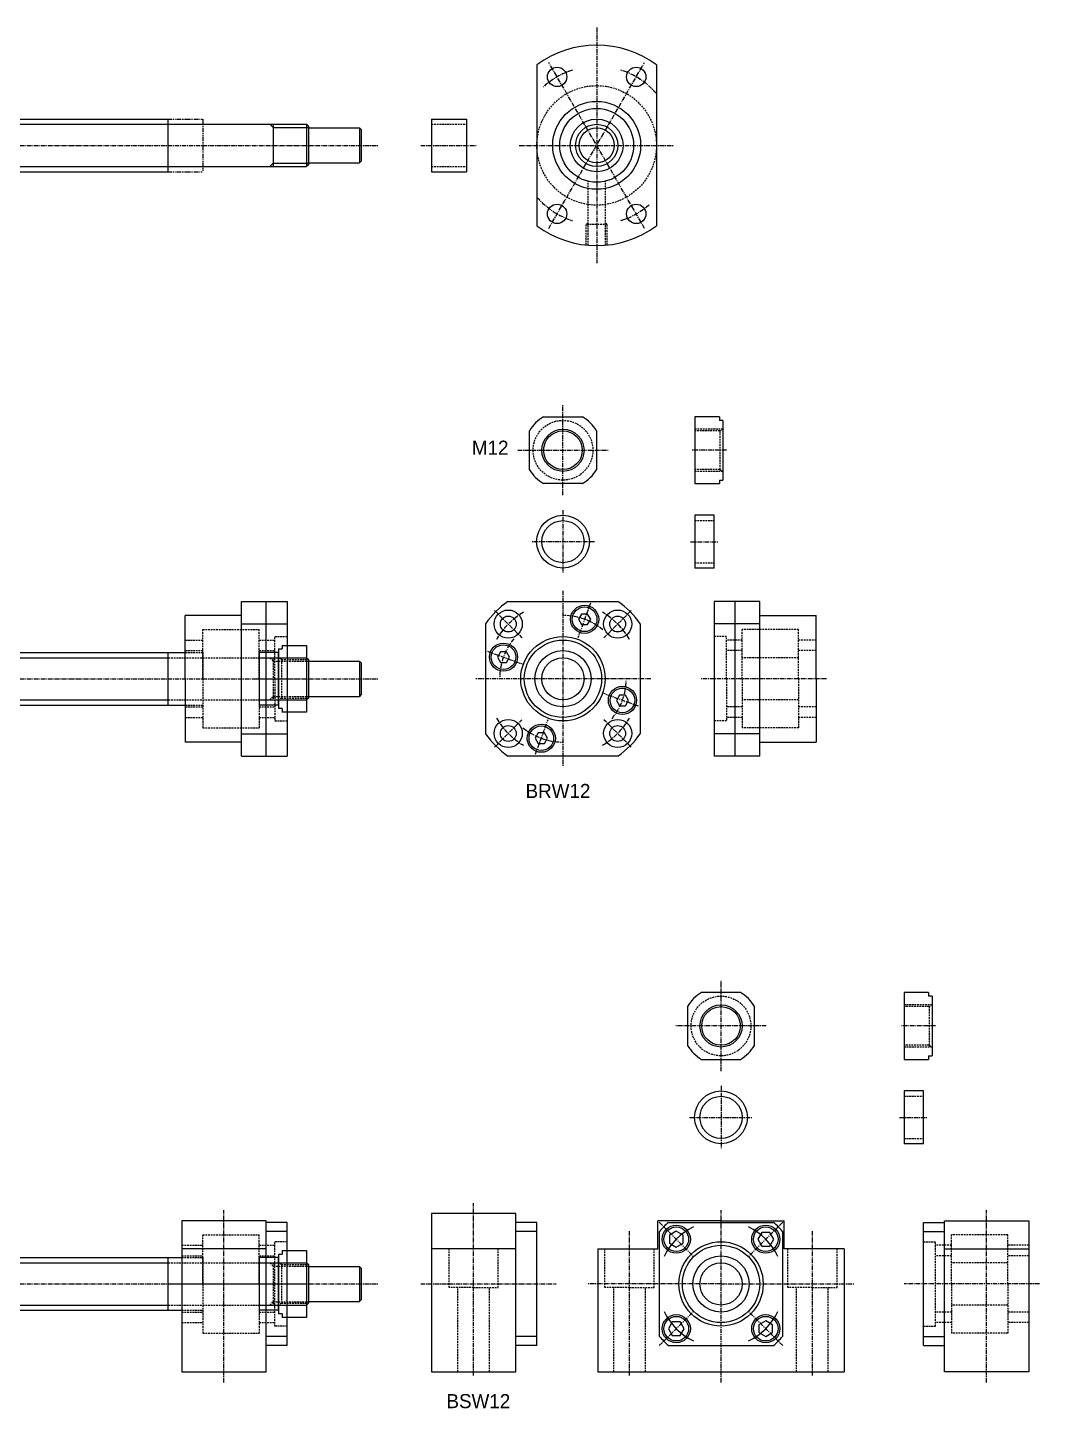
# Model space of a CAD drawing. Extents: x -133 to 443, y -316 to 82.
# Drawn here: x 155.1 to 442.9, y -311.1 to 81.6 of the extents above; entities that cross this region are included whole.
import ezdxf

# ---------------------------------------------------------------- set-up
doc = ezdxf.new("R2010")
doc.units = 0
for name, pattern in [('CENTER', [2, 1.25, -0.25, 0.25, -0.25]), ('DASHED', [0.75, 0.5, -0.25]), ('PHANTOM', [2.5, 1.25, -0.25, 0.25, -0.25, 0.25, -0.25])]:
    doc.linetypes.add(name, pattern=pattern)
doc.layers.get('0').update_dxf_attribs({"linetype": 'CONTINUOUS'})
doc.layers.add('CENTER', color=1, linetype='CENTER')

# ---------------------------------------------------------------- blocks, each defined once
blk = doc.blocks.new('BSSR1510')
at = {"color": 7, "linetype": 'CONTINUOUS'}
for p, q in [((-10, 28.5), (-10, -28.5)), ((0, 28.5), (-10, 28.5)), ((0, 28.5), (0, -28.5)), ((0, 22.87), (-10, 22.87)), ((-52, 16.5), (-51.5, 17)), ((-52, 16.5), (-52, -16.5)), ((-51.5, 17), (-10, 17)), ((-51.5, 17), (-51.5, -17)), ((-121, 4.5), (-120.5, 5)), ((-121, 4.5), (-121, -4.5)), ((-120.5, 5), (-120.5, -5)), ((-120.5, 5), (-118.15, 5)), ((-118.15, 5), (-118.15, -5)), ((-118.15, 4.8), (-117, 4.8)), ((-117, 5), (-117, -5)), ((-117, 5), (-109.2, 5)), ((-109, 7), (-108.5, 7.5)), ((-109, 7), (-109, -7)), ((-52, 7.5), (-108.5, 7.5)), ((-108.5, 7.5), (-108.5, -7.5)), ((0, 7.5), (54, 7.5)), ((54, 7.5), (54, -7.5)), ((54.2, 6), (93.5, 6)), ((84, 6), (84, -6)), ((93.5, 6), (93.5, -6)), ((93.5, 6), (94, 5.5)), ((94, 5.5), (94, -5.5)), ((94, 5), (108.5, 5)), ((108.5, 5), (108.5, -5)), ((108.5, 5), (109, 4.5)), ((109, 4.5), (109, -4.5)), ((-109, 3.6), (-109, 3.6)), ((-109, 0), (-109, 0)), ((-121, -4.5), (-120.5, -5)), ((-120.5, -5), (-118.15, -5)), ((-118.15, -4.8), (-117, -4.8)), ((-117, -5), (-109.2, -5)), ((-109, -7), (-108.5, -7.5)), ((-52, -7.5), (-108.5, -7.5)), ((0, -7.5), (54, -7.5)), ((54.2, -6), (93.5, -6)), ((94, -5.5), (93.5, -6)), ((94, -5), (108.5, -5)), ((109, -4.5), (108.5, -5)), ((-51.5, -17), (-52, -16.5)), ((-51.5, -17), (-10, -17)), ((0, -22.87), (-10, -22.87)), ((0, -28.5), (-10, -28.5))]:
    blk.add_line(p, q, dxfattribs=at)
at = {"color": 3, "linetype": 'DASHED'}
for p, q in [((0, 22.24), (-10, 22.24)), ((0, 16.74), (-10, 16.74)), ((-47, 12.5), (-52, 12.5)), ((-47, 12.5), (-47, -12.5)), ((-5, 12.5), (-5, -12.5)), ((-5, 12.5), (0, 12.5)), ((-10, 10.5), (-5, 10.5)), ((-10, -10.5), (-5, -10.5)), ((-7.46, -28.5), (-7.46, -10.5)), ((-47, -12.5), (-52, -12.5)), ((-5, -12.5), (0, -12.5)), ((-2.54, -28.5), (-2.54, -12.5)), ((-8, -22.5), (-7.46, -21.96)), ((-2, -22.5), (-8, -22.5)), ((-8, -28.5), (-8, -22.5)), ((-2, -22.5), (-2.54, -21.96)), ((-2, -28.5), (-2, -22.5))]:
    blk.add_line(p, q, dxfattribs=at)
at = {"color": 3, "linetype": 'CONTINUOUS'}
for p, q in [((-52, 6), (-109, 6)), ((0, 6), (54, 6)), ((83.05, 6), (84, 5.05)), ((84, 5.05), (94, 5.05)), ((-52, -6), (-109, -6)), ((0, -6), (54, -6)), ((83.05, -6), (84, -5.05)), ((84, -5.05), (94, -5.05))]:
    blk.add_line(p, q, dxfattribs=at)
at = {"color": 3, "linetype": 'PHANTOM'}
for p, q in [((54, 7.5), (64, 7.5)), ((64, 7.5), (64, -7.5)), ((54, -7.5), (64, -7.5))]:
    blk.add_line(p, q, dxfattribs=at)
at = {"color": 7, "linetype": 'CONTINUOUS'}
for centre, start, end in [((-109.2, 5.2), 270, 0), ((54.2, 6.2), 180, 270), ((-109.2, -5.2), 0, 90), ((54.2, -6.2), 90, 180)]:
    blk.add_arc(centre, 0.2, start, end, dxfattribs=at)
at = {"layer": 'CENTER', "color": 1, "linetype": 'CENTER'}
for p, q in [((3, 19.49), (-13, 19.49)), ((-33.81, -5.66), (-23.81, 5.66)), ((-126, 0), (114, 0)), ((-5, -20.55), (-5, -31.5))]:
    blk.add_line(p, q, dxfattribs=at)
blk = doc.blocks.new('BSW12')
at = {"color": 7, "linetype": 'CONTINUOUS'}
for p, q in [((0, -17.5), (0, 17.5)), ((0, 17.5), (6, 17.5)), ((6, -15.05), (6, 18)), ((6, 18), (30, 18)), ((30, 18), (30, -25)), ((0, 14.92), (6, 14.92)), ((6, 10), (30, 10)), ((0, -14.92), (6, -14.92)), ((6, -25), (6, -15.05)), ((0, -17.5), (6, -17.5)), ((30, -25), (6, -25))]:
    blk.add_line(p, q, dxfattribs=at)
at = {"color": 3, "linetype": 'DASHED'}
for p, q in [((0, 12), (3.5, 12)), ((3.5, -12), (3.5, 12)), ((8, 0), (8, 14)), ((24, 14), (8, 14)), ((24, 0), (24, 14)), ((8, 11), (3.5, 11)), ((8, 8), (3.5, 8)), ((30, 11), (24, 11)), ((30, 8), (24, 8)), ((24, 6), (8, 6)), ((8, 0), (8, -14)), ((24, 0), (24, -14)), ((24, -6), (8, -6)), ((8, -8), (3.5, -8)), ((8, -11), (3.5, -11)), ((30, -8), (24, -8)), ((30, -11), (24, -11)), ((0, -12), (3.5, -12)), ((24, -14), (8, -14))]:
    blk.add_line(p, q, dxfattribs=at)
at = {"layer": 'CENTER', "color": 1, "linetype": 'CENTER'}
for p, q in [((18, -28), (18, 21)), ((33, 0), (-5.5, 0))]:
    blk.add_line(p, q, dxfattribs=at)
blk = doc.blocks.new('BRW12')
at = {"color": 7, "linetype": 'CONTINUOUS'}
for p, q in [((0, 22), (0, -22)), ((13, 22), (0, 22)), ((6, -22), (6, 22)), ((13, -22), (13, 22)), ((13, 18), (29, 18)), ((29, 0), (29, 18)), ((13, 15.65), (0, 15.65)), ((29, 0), (29, -18)), ((13, -15.65), (0, -15.65)), ((13, -18), (29, -18)), ((13, -22), (0, -22))]:
    blk.add_line(p, q, dxfattribs=at)
at = {"color": 3, "linetype": 'DASHED'}
for p, q in [((3.5, 12), (0, 12)), ((3.5, 0), (3.5, 12)), ((8, 0), (8, 14)), ((24, 14), (8, 14)), ((24, 0), (24, 14)), ((8, 11), (3.5, 11)), ((8, 8), (3.5, 8)), ((29, 11), (24, 11)), ((29, 8), (24, 8)), ((24, 6), (8, 6)), ((3.5, 0), (3.5, -12)), ((8, 0), (8, -14)), ((24, 0), (24, -14)), ((24, -6), (8, -6)), ((8, -8), (3.5, -8)), ((8, -11), (3.5, -11)), ((29, -8), (24, -8)), ((29, -11), (24, -11)), ((3.5, -12), (0, -12)), ((24, -14), (8, -14))]:
    blk.add_line(p, q, dxfattribs=at)
at = {"layer": 'CENTER', "color": 1, "linetype": 'CENTER'}
blk.add_line((32, 0), (-3.71, 0), dxfattribs=at)
blk = doc.blocks.new('M12NAT-V')
at = {"color": 7, "linetype": 'CONTINUOUS'}
for p, q in [((0, 9.5), (0, -9.5)), ((7, 9.5), (0, 9.5)), ((7, 9.5), (7, 8.5)), ((8, 8.5), (7, 8.5)), ((8, 8.5), (8, -8.5)), ((0, -9.5), (7, -9.5)), ((7, -8.5), (7, -9.5)), ((7, -8.5), (8, -8.5))]:
    blk.add_line(p, q, dxfattribs=at)
at = {"color": 3, "linetype": 'DASHED'}
for p, q in [((8, 6), (0, 6)), ((7.13, 5.5), (0, 5.5)), ((7.13, 5.5), (8, 6)), ((7.13, 5.5), (7.13, -5.5)), ((7.13, -5.5), (0, -5.5)), ((8, -6), (0, -6)), ((7.13, -5.5), (8, -6))]:
    blk.add_line(p, q, dxfattribs=at)
at = {"layer": 'CENTER', "color": 1, "linetype": 'CENTER'}
blk.add_line((9, 0), (-1, 0), dxfattribs=at)
blk = doc.blocks.new('SP12')
at = {"color": 7, "linetype": 'CONTINUOUS'}
for p, q in [((0, 7.5), (0, -7.5)), ((5.5, 7.5), (0, 7.5)), ((5.5, -7.5), (5.5, 7.5)), ((5.5, -7.5), (0, -7.5))]:
    blk.add_line(p, q, dxfattribs=at)
at = {"color": 3, "linetype": 'DASHED'}
for p, q in [((0, 6), (5.5, 6)), ((0, -6), (5.5, -6))]:
    blk.add_line(p, q, dxfattribs=at)
at = {"layer": 'CENTER', "color": 1, "linetype": 'CENTER'}
blk.add_line((-1.25, 0), (6.75, 0), dxfattribs=at)
blk = doc.blocks.new('BSSR1510-2')
at = {"color": 7, "linetype": 'CONTINUOUS'}
for p, q in [((-52, 16.5), (-51.5, 17)), ((-52, 16.5), (-52, -16.5)), ((-51.5, 17), (-10, 17)), ((-51.5, 17), (-51.5, -17)), ((-10, 17), (-10, -17)), ((0, 17), (-10, 17)), ((0, 17), (0, -17)), ((-121, 4.5), (-120.5, 5)), ((-121, 4.5), (-121, -4.5)), ((-120.5, 5), (-120.5, -5)), ((-52, 7.5), (-105.5, 7.5)), ((0, 7.5), (54, 7.5)), ((54, 7.5), (59, 7.5)), ((54, 7.5), (54, -7.5)), ((93.5, 6), (93.5, -6)), ((93.5, 6), (94, 5.5)), ((94, 5.5), (94, -5.5)), ((94, 5), (108.5, 5)), ((108.5, 5), (108.5, -5)), ((108.5, 5), (109, 4.5)), ((109, 4.5), (109, -4.5)), ((-121, -4.5), (-120.5, -5)), ((-52, -7.5), (-105.5, -7.5)), ((0, -7.5), (54, -7.5)), ((54, -7.5), (59, -7.5)), ((94, -5.5), (93.5, -6)), ((94, -5), (108.5, -5)), ((109, -4.5), (108.5, -5)), ((-51.5, -17), (-52, -16.5)), ((-51.5, -17), (-10, -17)), ((0, -17), (-10, -17))]:
    blk.add_line(p, q, dxfattribs=at)
at = {"color": 3, "linetype": 'DASHED'}
for p, q in [((-47, 12.5), (-52, 12.5)), ((-47, 12.5), (-47, -12.5)), ((0, 14), (-10, 14)), ((-5, 12.5), (-5, -12.5)), ((-5, 12.5), (0, 12.5)), ((-10, 10.5), (-5, 10.5)), ((0, 8.5), (-10, 8.5)), ((-120.5, 5), (-118.15, 5)), ((-118.15, 5), (-118.15, -5)), ((-118.15, 4.8), (-117, 4.8)), ((-117, 5), (-117, -5)), ((-117, 5), (-109.2, 5)), ((-109, 7), (-108.5, 7.5)), ((-109, 7), (-109, -7)), ((-108.5, 7.5), (-108.5, -7.5)), ((-105.5, 7.5), (-108.5, 7.5)), ((54.2, 6), (64, 6)), ((59, 7.5), (64, 7.5)), ((64, 7.5), (64, -7.5)), ((64, 6), (93.5, 6)), ((83.05, 6), (84, 5.05)), ((84, 6), (84, -6)), ((84, 5.05), (94, 5.05)), ((-109, 3.6), (-109, 3.6)), ((-109, 0), (-109, 0)), ((-120.5, -5), (-118.15, -5)), ((-118.15, -4.8), (-117, -4.8)), ((-117, -5), (-109.2, -5)), ((-109, -7), (-108.5, -7.5)), ((-105.5, -7.5), (-108.5, -7.5)), ((54.2, -6), (64, -6)), ((59, -7.5), (64, -7.5)), ((64, -6), (93.5, -6)), ((83.05, -6), (84, -5.05)), ((84, -5.05), (94, -5.05)), ((0, -8.5), (-10, -8.5)), ((-10, -10.5), (-5, -10.5)), ((-47, -12.5), (-52, -12.5)), ((0, -14), (-10, -14)), ((-5, -12.5), (0, -12.5))]:
    blk.add_line(p, q, dxfattribs=at)
at = {"color": 3, "linetype": 'CONTINUOUS'}
for p, q in [((-52, 6), (-109, 6)), ((0, 6), (54, 6)), ((-52, -6), (-109, -6)), ((0, -6), (54, -6))]:
    blk.add_line(p, q, dxfattribs=at)
blk.add_circle((-5, 0), 3, dxfattribs=at)
at = {"color": 7, "linetype": 'CONTINUOUS'}
blk.add_circle((-5, 0), 2.46, dxfattribs=at)
at = {"color": 3, "linetype": 'DASHED'}
for centre, start, end in [((-109.2, 5.2), 270, 0), ((-109.2, -5.2), 0, 90), ((54.2, -6.2), 90, 180)]:
    blk.add_arc(centre, 0.2, start, end, dxfattribs=at)
at = {"color": 7, "linetype": 'CONTINUOUS'}
blk.add_arc((54.2, 6.2), 0.2, 180, 270, dxfattribs=at)
at = {"layer": 'CENTER', "color": 1, "linetype": 'CENTER'}
for p, q in [((3, 11.25), (-13, 11.25)), ((-5, 5.47), (-5, -5.47)), ((-126, 0), (114, 0)), ((3, -11.25), (-13, -11.25))]:
    blk.add_line(p, q, dxfattribs=at)
blk = doc.blocks.new('BSSR1510-3')
at = {"color": 7, "linetype": 'CONTINUOUS'}
for p, q in [((-52, 16.5), (-51.5, 17)), ((-52, 16.5), (-52, -16.5)), ((-51.5, 17), (-10, 17)), ((-51.5, 17), (-51.5, -17)), ((-10, 17), (-10, -17)), ((0, 17), (-10, 17)), ((0, 17), (0, -17)), ((-52, 7.5), (-103, 7.5)), ((0, 7.5), (54, 7.5)), ((54, 7.5), (58, 7.5)), ((54, 7.5), (54, -7.5)), ((93.5, 6), (94, 5.5)), ((94, 5.5), (94, -5.5)), ((94, 5), (108.5, 5)), ((108.5, 5), (108.5, -5)), ((108.5, 5), (109, 4.5)), ((109, 4.5), (109, -4.5)), ((-52, -7.5), (-103, -7.5)), ((0, -7.5), (54, -7.5)), ((54, -7.5), (58, -7.5)), ((94, -5.5), (93.5, -6)), ((94, -5), (108.5, -5)), ((109, -4.5), (108.5, -5)), ((-51.5, -17), (-52, -16.5)), ((-51.5, -17), (-10, -17)), ((0, -17), (-10, -17))]:
    blk.add_line(p, q, dxfattribs=at)
at = {"color": 3, "linetype": 'DASHED'}
for p, q in [((-47, 12.5), (-52, 12.5)), ((-47, 12.5), (-47, -12.5)), ((0, 14), (-10, 14)), ((-5, 12.5), (-5, -12.5)), ((-5, 12.5), (0, 12.5)), ((-10, 10.5), (-5, 10.5)), ((0, 8.5), (-10, 8.5)), ((-121, 4.5), (-120.5, 5)), ((-121, 4.5), (-121, -4.5)), ((-120.5, 5), (-120.5, -5)), ((-120.5, 5), (-118.15, 5)), ((-118.15, 5), (-118.15, -5)), ((-118.15, 4.8), (-117, 4.8)), ((-117, 5), (-109.2, 5)), ((-117, 5), (-117, -5)), ((-109, 7), (-108.5, 7.5)), ((-109, 7), (-109, -7)), ((-108.5, 7.5), (-108.5, -7.5)), ((-103, 7.5), (-108.5, 7.5)), ((54.2, 6), (64, 6)), ((58, 7.5), (64, 7.5)), ((64, 7.5), (64, -7.5)), ((64, 6), (93.5, 6)), ((83.05, 6), (84, 5.05)), ((84, 6), (84, -6)), ((84, 5.05), (94, 5.05)), ((93.5, 6), (93.5, -6)), ((-109, 3.6), (-109, 3.6)), ((-109, 0), (-109, 0)), ((-121, -4.5), (-120.5, -5)), ((-120.5, -5), (-118.15, -5)), ((-118.15, -4.8), (-117, -4.8)), ((-117, -5), (-109.2, -5)), ((-109, -7), (-108.5, -7.5)), ((-103, -7.5), (-108.5, -7.5)), ((54.2, -6), (64, -6)), ((58, -7.5), (64, -7.5)), ((64, -6), (93.5, -6)), ((83.05, -6), (84, -5.05)), ((84, -5.05), (94, -5.05)), ((0, -8.5), (-10, -8.5)), ((-10, -10.5), (-5, -10.5)), ((-47, -12.5), (-52, -12.5)), ((0, -14), (-10, -14)), ((-5, -12.5), (0, -12.5))]:
    blk.add_line(p, q, dxfattribs=at)
at = {"color": 3, "linetype": 'CONTINUOUS'}
for p, q in [((-52, 6), (-109, 6)), ((0, 6), (54, 6)), ((-52, -6), (-109, -6)), ((0, -6), (54, -6))]:
    blk.add_line(p, q, dxfattribs=at)
blk.add_circle((-5, 0), 3, dxfattribs=at)
at = {"color": 7, "linetype": 'CONTINUOUS'}
blk.add_circle((-5, 0), 2.46, dxfattribs=at)
at = {"color": 3, "linetype": 'DASHED'}
for centre, start, end in [((-109.2, 5.2), 270, 0), ((-109.2, -5.2), 0, 90), ((54.2, -6.2), 90, 180)]:
    blk.add_arc(centre, 0.2, start, end, dxfattribs=at)
at = {"color": 7, "linetype": 'CONTINUOUS'}
blk.add_arc((54.2, 6.2), 0.2, 180, 270, dxfattribs=at)
at = {"layer": 'CENTER', "color": 1, "linetype": 'CENTER'}
for p, q in [((3, 11.25), (-13, 11.25)), ((-5, 5.47), (-5, -5.47)), ((-126, 0), (114, 0)), ((3, -11.25), (-13, -11.25))]:
    blk.add_line(p, q, dxfattribs=at)

msp = doc.modelspace()

# ---------------------------------------------------------------- linework, layer by layer
at = {"color": 7, "linetype": 'CONTINUOUS'}
for p, q in [((300, 71), (300, 25.25)), ((334, 71), (334, 25.25)), ((270, 55.63), (280, 55.63)), ((270, 55.63), (270, 40.63)), ((280, 55.63), (280, 40.63)), ((270, 40.63), (280, 40.63)), ((301.86, -29.09), (312.95, -29.09)), ((297.91, -44.13), (297.91, -33.04)), ((316.91, -33.04), (316.91, -44.13)), ((312.95, -48.09), (301.86, -48.09)), ((307.41, -48.09), (307.41, -48.09)), ((310.18, -48.09), (310.18, -48.09)), ((291.76, -81.59), (323.06, -81.59)), ((285.41, -87.93), (285.41, -119.24)), ((329.41, -87.93), (329.41, -119.24)), ((323.06, -125.59), (291.76, -125.59)), ((357.91, -192.84), (346.82, -192.84)), ((404.41, -192.84), (404.41, -211.84)), ((411.41, -192.84), (404.41, -192.84)), ((411.41, -192.84), (411.41, -193.84)), ((412.41, -193.84), (411.41, -193.84)), ((412.41, -193.84), (412.41, -210.84)), ((342.86, -196.8), (342.86, -207.89)), ((361.86, -207.89), (361.86, -196.8)), ((346.82, -211.84), (357.91, -211.84)), ((349.59, -211.84), (349.59, -211.84)), ((352.36, -211.84), (352.36, -211.84)), ((404.41, -211.84), (411.41, -211.84)), ((411.41, -210.84), (411.41, -211.84)), ((411.41, -210.84), (412.41, -210.84)), ((404.41, -220.84), (404.41, -235.84)), ((409.91, -220.84), (404.41, -220.84)), ((409.91, -235.84), (409.91, -220.84)), ((409.91, -235.84), (404.41, -235.84)), ((270, -255.73), (270, -300.73)), ((294, -255.73), (270, -255.73)), ((294, -256.68), (294, -255.73)), ((294, -290.78), (294, -256.68)), ((300, -258.23), (294, -258.23)), ((300, -293.23), (300, -258.23)), ((352.36, -257.73), (334.36, -257.73)), ((334.36, -265.73), (334.36, -257.73)), ((337.44, -258.23), (367.29, -258.23)), ((352.36, -257.73), (370.36, -257.73)), ((370.36, -265.73), (370.36, -257.73)), ((300, -260.8), (294, -260.8)), ((334.86, -290.65), (334.86, -260.8)), ((339.64, -260.75), (337.69, -261.87)), ((337.69, -261.87), (337.69, -264.12)), ((341.58, -261.87), (339.64, -260.75)), ((341.58, -264.12), (341.58, -261.87)), ((363.97, -261.05), (362.84, -263)), ((362.84, -263), (363.97, -264.95)), ((366.22, -261.05), (363.97, -261.05)), ((367.34, -263), (366.22, -261.05)), ((366.22, -264.95), (367.34, -263)), ((369.86, -260.8), (369.86, -290.65)), ((294, -265.73), (270, -265.73)), ((317.36, -265.73), (334.36, -265.73)), ((317.36, -265.73), (317.36, -300.73)), ((337.69, -264.12), (339.64, -265.25)), ((339.64, -265.25), (341.58, -264.12)), ((363.97, -264.95), (366.22, -264.95)), ((387.36, -265.73), (370.36, -265.73)), ((387.36, -265.73), (387.36, -300.73)), ((338.51, -286.51), (337.39, -288.45)), ((340.76, -286.51), (338.51, -286.51)), ((341.89, -288.45), (340.76, -286.51)), ((365.09, -286.2), (363.14, -287.33)), ((367.04, -287.33), (365.09, -286.2)), ((337.39, -288.45), (338.51, -290.4)), ((338.51, -290.4), (340.76, -290.4)), ((340.76, -290.4), (341.89, -288.45)), ((363.14, -287.33), (363.14, -289.58)), ((363.14, -289.58), (365.09, -290.7)), ((365.09, -290.7), (367.04, -289.58)), ((367.04, -289.58), (367.04, -287.33)), ((300, -290.65), (294, -290.65)), ((294, -300.73), (294, -290.78)), ((300, -293.23), (294, -293.23)), ((337.44, -293.23), (367.29, -293.23)), ((270, -300.73), (294, -300.73)), ((317.36, -300.73), (387.36, -300.73))]:
    msp.add_line(p, q, dxfattribs=at)
at = {"color": 3, "linetype": 'DASHED'}
for p, q in [((270, 54.13), (280, 54.13)), ((270, 42.13), (280, 42.13)), ((314.54, 19.73), (314.54, 37.92)), ((319.46, 19.73), (319.46, 37.92)), ((314, 25.63), (314.54, 26.17)), ((320, 25.63), (314, 25.63)), ((314, 19.79), (314, 25.63)), ((320, 25.63), (319.46, 26.17)), ((320, 19.79), (320, 25.63)), ((412.41, -196.34), (404.41, -196.34)), ((411.54, -196.84), (412.41, -196.34)), ((411.54, -196.84), (404.41, -196.84)), ((411.54, -196.84), (411.54, -207.84)), ((411.54, -207.84), (404.41, -207.84)), ((411.54, -207.84), (412.41, -208.34)), ((412.41, -208.34), (404.41, -208.34)), ((404.41, -222.34), (409.91, -222.34)), ((404.41, -234.34), (409.91, -234.34)), ((275, -276.73), (275, -265.73)), ((289, -276.73), (289, -265.73)), ((319.36, -276.73), (319.36, -265.73)), ((333.36, -276.73), (333.36, -265.73)), ((371.36, -276.73), (371.36, -265.73)), ((385.36, -276.73), (385.36, -265.73)), ((282, -276.73), (275, -276.73)), ((277.5, -300.73), (277.5, -276.73)), ((282, -276.73), (289, -276.73)), ((286.5, -300.73), (286.5, -276.73)), ((326.36, -276.73), (319.36, -276.73)), ((321.86, -300.73), (321.86, -276.73)), ((326.36, -276.73), (333.36, -276.73)), ((330.86, -300.73), (330.86, -276.73)), ((378.36, -276.73), (371.36, -276.73)), ((373.86, -300.73), (373.86, -276.73)), ((378.36, -276.73), (385.36, -276.73)), ((382.86, -300.73), (382.86, -276.73))]:
    msp.add_line(p, q, dxfattribs=at)
for points in [[(312.7, -85.17), (311.83, -86.67), (312.7, -88.17), (314.43, -88.17), (315.3, -86.67), (314.43, -85.17)], [(289.63, -95.93), (288.76, -97.43), (289.63, -98.93), (291.36, -98.93), (292.23, -97.43), (291.36, -95.93)], [(323.46, -108.24), (322.59, -109.74), (323.46, -111.24), (325.19, -111.24), (326.06, -109.74), (325.19, -108.24)], [(300.39, -119), (299.52, -120.5), (300.39, -122), (302.12, -122), (302.98, -120.5), (302.12, -119)]]:
    msp.add_lwpolyline(points, close=True)
at = {"color": 7, "linetype": 'CONTINUOUS'}
for centre, radius in [((305.75, 67.61), 2.75), ((328.25, 67.61), 2.75), ((317, 48.13), 12.5), ((317, 48.13), 10.5), ((317, 48.13), 7.5), ((317, 48.13), 6), ((317, 48.13), 5), ((305.75, 28.64), 2.75), ((328.25, 28.64), 2.75), ((307.41, -38.59), 5.5), ((307.41, -64.59), 7.5), ((307.41, -64.59), 6), ((291.85, -88.03), 4), ((291.85, -88.03), 2.25), ((322.97, -88.03), 4), ((322.97, -88.03), 2.25), ((307.41, -103.59), 8), ((307.41, -103.59), 6), ((291.85, -119.14), 4), ((291.85, -119.14), 2.25), ((322.97, -119.14), 4), ((322.97, -119.14), 2.25), ((352.36, -202.34), 5.5), ((352.36, -228.34), 7.5), ((352.36, -228.34), 6), ((339.64, -263), 4), ((365.09, -263), 4), ((339.64, -263), 3.5), ((365.09, -263), 3.5), ((352.36, -275.73), 12), ((352.36, -275.73), 11), ((352.36, -275.73), 8), ((352.36, -275.73), 6), ((339.64, -288.45), 4), ((339.64, -288.45), 3.5), ((365.09, -288.45), 4), ((365.09, -288.45), 3.5)]:
    msp.add_circle(centre, radius, dxfattribs=at)
at = {"color": 3, "linetype": 'DASHED'}
for centre, radius in [((317, 48.13), 17), ((307.41, -38.59), 8.5), ((352.36, -202.34), 8.5)]:
    msp.add_circle(centre, radius, dxfattribs=at)
at = {"color": 3, "linetype": 'CONTINUOUS'}
for centre in [(307.41, -38.59), (352.36, -202.34)]:
    msp.add_circle(centre, 6, dxfattribs=at)
for centre, radius in [((313.57, -86.67), 4), ((313.57, -86.67), 3.5), ((290.49, -97.43), 4), ((290.49, -97.43), 3.5), ((307.41, -103.59), 12), ((307.41, -103.59), 11), ((324.32, -109.74), 4), ((324.32, -109.74), 3.5), ((301.25, -120.5), 4), ((301.25, -120.5), 3.5)]:
    msp.add_circle(centre, radius)
at = {"color": 7, "linetype": 'CONTINUOUS'}
for centre, radius, start, end in [((317, 48.13), 28.5, 53.381, 126.619), ((317, 48.13), 28.5, 233.381, 306.619), ((307.41, -38.59), 11, 120.2726, 149.7274), ((307.41, -38.59), 11, 30.2726, 59.7274), ((307.41, -38.59), 11, 210.2726, 239.7274), ((307.41, -38.59), 11, 300.2726, 329.7274), ((307.41, -103.59), 27, 125.4309, 144.5691), ((307.41, -103.59), 27, 35.4309, 54.5691), ((307.41, -103.59), 27, 215.4309, 234.5691), ((307.41, -103.59), 27, 305.4309, 324.5691), ((352.36, -202.34), 11, 120.2726, 149.7274), ((352.36, -202.34), 11, 30.2726, 59.7274), ((352.36, -202.34), 11, 210.2726, 239.7274), ((352.36, -202.34), 11, 300.2726, 329.7274), ((352.36, -275.73), 23, 130.4591, 139.5409), ((352.36, -275.73), 23, 40.4591, 49.5409), ((352.36, -275.73), 23, 220.4591, 229.5409), ((352.36, -275.73), 23, 310.4591, 319.5409)]:
    msp.add_arc(centre, radius, start, end, dxfattribs=at)
at = {"layer": 'CENTER', "color": 1, "linetype": 'CENTER'}
for p, q in [((317, 81.63), (317, 14.63)), ((303.37, 24.53), (330.62, 71.73)), ((330.62, 24.53), (303.37, 71.73)), ((267, 48.13), (283, 48.13)), ((295, 48.13), (339, 48.13)), ((307.41, -51.41), (307.41, -25.76)), ((294.58, -38.59), (320.24, -38.59)), ((307.41, -55.61), (307.41, -73.56)), ((316.39, -64.59), (298.43, -64.59)), ((307.41, -78.59), (307.41, -128.59)), ((315.22, -82.11), (311.63, -91.98)), ((287.96, -84.14), (295.74, -91.92)), ((326.85, -84.14), (319.08, -91.92)), ((285.94, -95.77), (295.8, -99.36)), ((332.41, -103.59), (282.41, -103.59)), ((328.88, -111.4), (319.01, -107.81)), ((287.96, -123.03), (295.74, -115.25)), ((299.59, -125.06), (303.19, -115.19)), ((326.85, -123.03), (319.08, -115.25)), ((352.36, -215.17), (352.36, -189.52)), ((365.19, -202.34), (339.54, -202.34)), ((413.41, -202.34), (403.41, -202.34)), ((352.36, -219.37), (352.36, -237.32)), ((343.39, -228.34), (361.34, -228.34)), ((403.16, -228.34), (411.16, -228.34)), ((282, -301.73), (282, -252.73)), ((352.36, -303.73), (352.36, -254.73)), ((334.81, -258.17), (344.46, -267.82)), ((369.92, -258.17), (360.27, -267.82)), ((326.36, -301.73), (326.36, -260.73)), ((378.36, -301.73), (378.36, -260.73)), ((267, -275.73), (305.5, -275.73)), ((352.36, -275.73), (314.36, -275.73)), ((352.36, -275.73), (390.36, -275.73)), ((334.81, -293.28), (344.46, -283.63)), ((369.92, -293.28), (360.27, -283.63))]:
    msp.add_line(p, q, dxfattribs=at)
for centre, radius, start, end in [((317, 48.13), 22.5, 107.8816, 132.1184), ((317, 48.13), 22.5, 40.9261, 72.1184), ((317, 48.13), 22.5, 220.9261, 252.1184), ((317, 48.13), 22.5, 287.8816, 312.1184), ((307.41, -103.59), 22, 120.6385, 149.3615), ((307.41, -103.59), 22, 30.6385, 59.3615), ((307.41, -103.59), 22, 210.6385, 239.3615), ((307.41, -103.59), 22, 300.6385, 329.3615)]:
    msp.add_arc(centre, radius, start, end, dxfattribs=at)
at = {"layer": 'CENTER'}
for start, end in [(50.8119, 89.1881), (140.8119, 179.1881), (320.8119, 359.1881), (230.8119, 269.1881)]:
    msp.add_arc((307.41, -103.59), 18, start, end, dxfattribs=at)
at = {"layer": 'CENTER', "linetype": 'CONTINUOUS'}
for start, end in [(115.8119, 154.1881), (25.8119, 64.1881), (205.8119, 244.1881), (295.8119, 334.1881)]:
    msp.add_arc((352.36, -275.73), 18, start, end, dxfattribs=at)

# ---------------------------------------------------------------- block references
at = {"color": 7, "linetype": 'CONTINUOUS'}
for name, p in [('BSSR1510', (141, 48.13)), ('M12NAT-V', (344.91, -38.59)), ('SP12', (344.91, -64.59)), ('BRW12', (350.41, -103.59)), ('BSSR1510-2', (141, -103.59)), ('SP12', (221, -103.59)), ('BSW12', (409.91, -275.73)), ('BSSR1510-3', (141, -275.73)), ('SP12', (221, -275.73))]:
    msp.add_blockref(name, p, dxfattribs=at)
at = {"color": 7, "linetype": 'CONTINUOUS', "xscale": -1}
for name, p in [('BRW12', (229, -103.59)), ('M12NAT-V', (234.5, -103.59)), ('BSW12', (229, -275.73)), ('M12NAT-V', (234.5, -275.73))]:
    msp.add_blockref(name, p, dxfattribs=at)

# ---------------------------------------------------------------- texts
for s, p in [('M12', (281.51, -39.86)), ('BRW12', (296.78, -137.5)), ('BSW12', (274.28, -311.06))]:
    msp.add_text(s, height=4).set_placement(p)

doc.saveas('drawing.dxf')
